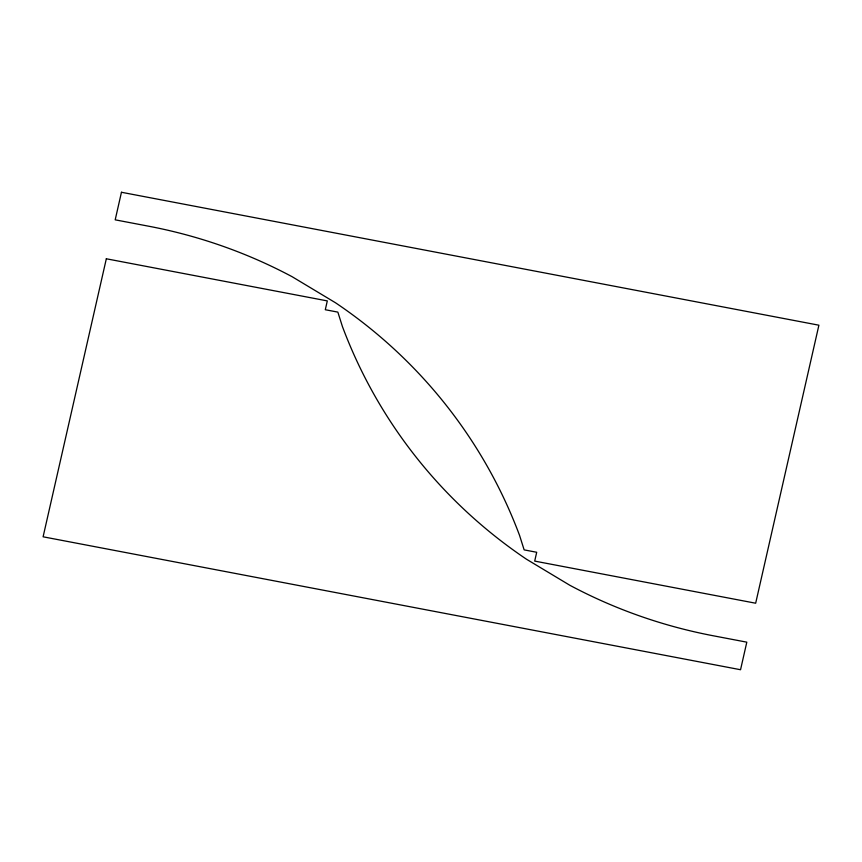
<?xml version="1.0" encoding="UTF-8"?>
<svg xmlns="http://www.w3.org/2000/svg" width="862" height="862" viewBox="0 0 862 862"><rect width="100%" height="100%" fill="white"/><g stroke="black" fill="none" stroke-linecap="round" stroke-linejoin="round"><path stroke-width="1.29" d="M106.328 258.783L43.1 536.8L740.544 669.731L746.804 642.168L713.327 635.79A518.999 500.844 -29.4 0 1 569.825 585.266L526.499 559.233A518.999 500.844 -29.4 0 1 342.462 326.655L337.85 312.119L325.297 309.727L327.301 300.903L106.328 258.783M121.456 192.269L115.196 219.832L148.673 226.21A518.999 500.844 -29.4 0 1 292.175 276.734L335.501 302.767A518.999 500.844 -29.4 0 1 519.538 535.345L524.15 549.881L536.703 552.273L534.699 561.097L755.672 603.217L818.9 325.2L121.456 192.269"/></g></svg>
